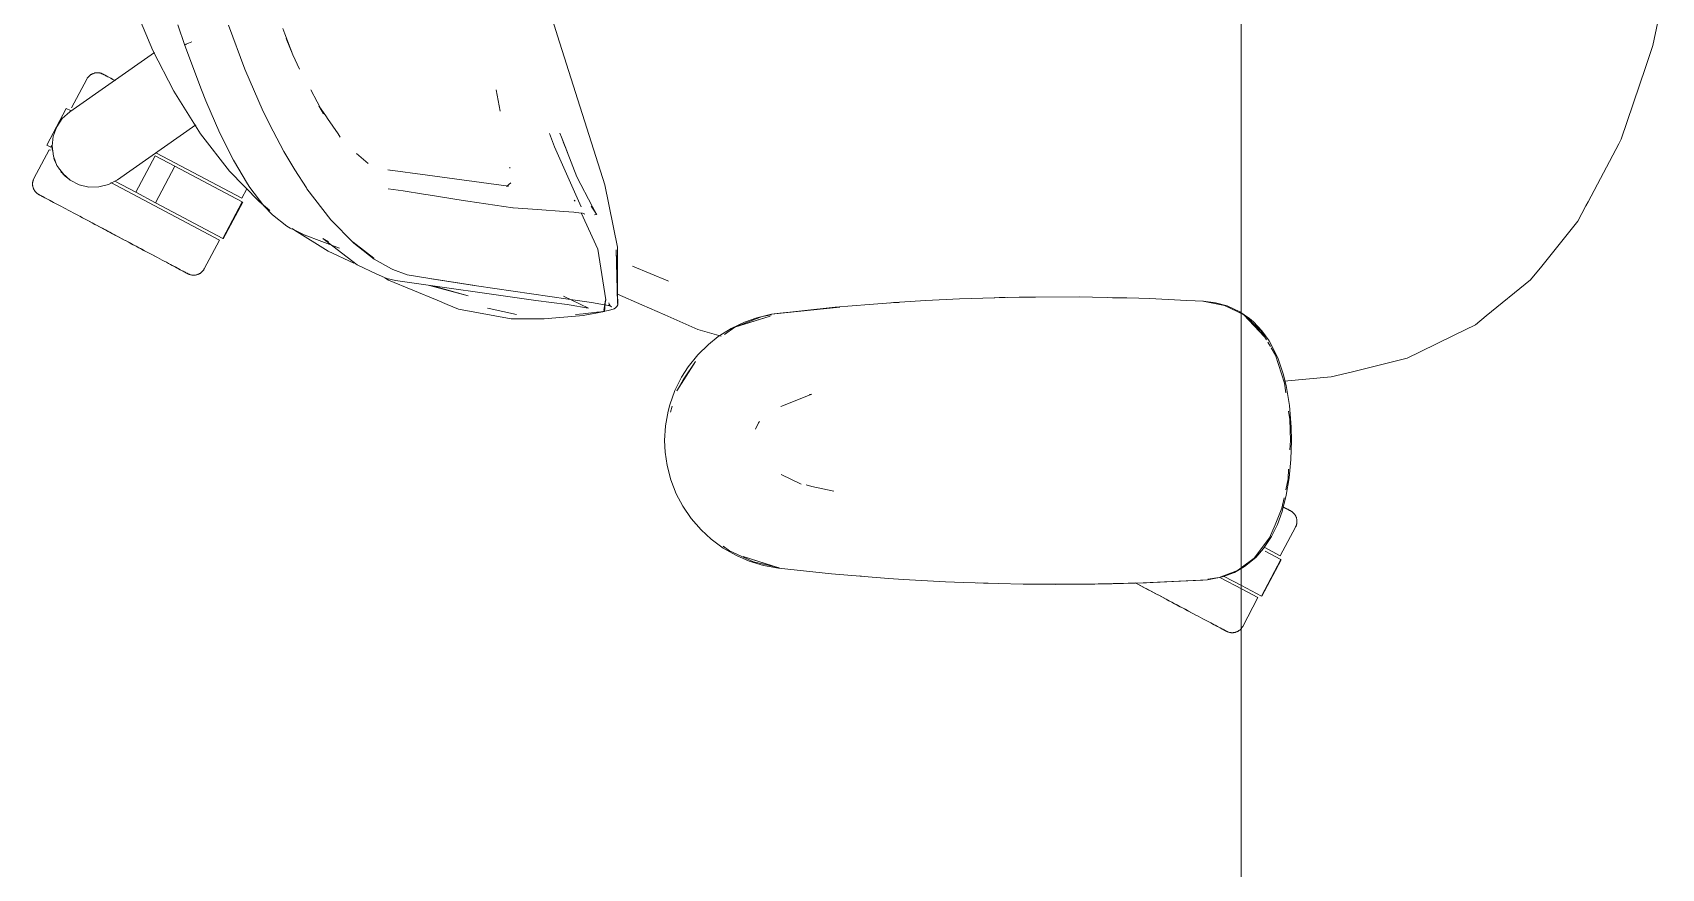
# Model space of a CAD drawing. Header units: millimetres. Extents: x 79795 to 317870, y -36033 to 97293.
# Drawn here: x 182245 to 182795, y 9674 to 9956 of the extents above; entities that cross this region are included whole.
import ezdxf

# ---------------------------------------------------------------- set-up
doc = ezdxf.new("R2010")
doc.units = ezdxf.units.MM
doc.header["$MEASUREMENT"] = 0
doc.layers.add('G-IMPT', color=8, linetype='CONTINUOUS', lineweight=9)
doc.layers.add('I-FURN', color=8, linetype='CONTINUOUS', lineweight=9)

msp = doc.modelspace()

# ---------------------------------------------------------------- linework, layer by layer
at = {"layer": 'G-IMPT'}
for p, q in [((182422.38, 9954.56), (182413.2, 9984.54)), ((182278.39, 9967.65), (182285.91, 9949.68)), ((182794.56, 9965.14), (182791.69, 9951.32)), ((182296.78, 9951.36), (182294.38, 9958.29)), ((182316.95, 9943.37), (182311.49, 9958.25)), ((182329.79, 9957.06), (182330.45, 9955.33)), ((182296.75, 9951.36), (182296.78, 9951.49)), ((182302.32, 9936.4), (182296.75, 9951.36)), ((182296.78, 9951.49), (182297.19, 9951.76)), ((182296.78, 9951.49), (182296.79, 9951.54)), ((182296.78, 9951.49), (182296.78, 9951.36)), ((182297.19, 9951.76), (182296.79, 9951.54)), ((182298.01, 9952.15), (182297.19, 9951.76)), ((182297.37, 9951.87), (182297.19, 9951.76)), ((182298.01, 9952.15), (182297.37, 9951.87)), ((182298.01, 9952.15), (182299.07, 9952.57)), ((182298.01, 9952.15), (182298.48, 9952.35)), ((182299.07, 9952.57), (182298.48, 9952.35)), ((182333.18, 9948.25), (182330.45, 9955.33)), ((182333.18, 9948.25), (182330.87, 9953.7)), ((182422.38, 9954.56), (182438.37, 9904.32)), ((182789.17, 9943.88), (182791.69, 9951.32)), ((182293, 9935.9), (182285.91, 9949.68)), ((182335.37, 9943.4), (182333.18, 9948.25)), ((182316.95, 9943.37), (182323.12, 9929.15)), ((182789.17, 9943.88), (182781.02, 9919.8)), ((182301.97, 9921.61), (182293, 9935.9)), ((182303.8, 9932.72), (182302.32, 9936.4)), ((182339.25, 9936.36), (182343.43, 9928.26)), ((182401.66, 9936.45), (182403.07, 9929.2)), ((182308.57, 9921.76), (182303.8, 9932.72)), ((182326.51, 9922.42), (182323.12, 9929.15)), ((182341.93, 9931.03), (182344.49, 9927.27)), ((182341.93, 9931.03), (182343.43, 9928.26)), ((182344.49, 9927.27), (182344.88, 9926.69)), ((182344.88, 9926.69), (182348.38, 9921.56)), ((182301.97, 9921.61), (182311.78, 9909)), ((182308.79, 9921.32), (182308.57, 9921.76)), ((182308.57, 9921.76), (182313.1, 9912.71)), ((182308.57, 9921.76), (182312.79, 9913.31)), ((182308.79, 9921.32), (182313.1, 9912.71)), ((182326.51, 9922.42), (182330.08, 9915.63)), ((182348.38, 9921.56), (182349.13, 9920.46)), ((182419.65, 9921.73), (182421.39, 9917.14)), ((182423.67, 9920.41), (182423.11, 9921.82)), ((182425.69, 9915.51), (182423.67, 9920.41)), ((182423.67, 9920.41), (182425.7, 9915.3)), ((182425.7, 9915.3), (182424.29, 9918.84)), ((182769.85, 9898.63), (182780.15, 9918.14)), ((182780.15, 9918.14), (182781.02, 9919.8)), ((182313.1, 9912.71), (182312.79, 9913.31)), ((182313.1, 9912.71), (182317.83, 9904.71)), ((182333.85, 9909.4), (182330.08, 9915.63)), ((182354.65, 9914.93), (182358.56, 9911.59)), ((182421.39, 9917.14), (182430.32, 9896.99)), ((182428.94, 9907.04), (182425.69, 9915.51)), ((182321.74, 9898.71), (182311.78, 9909)), ((182333.85, 9909.4), (182337.73, 9903.3)), ((182378.5, 9907.65), (182365.15, 9909.43)), ((182365.15, 9909.43), (182365.62, 9909.29)), ((182378.5, 9907.65), (182405.84, 9903.91)), ((182406.34, 9909.98), (182406.29, 9910.32)), ((182428.94, 9907.04), (182434.22, 9896.93)), ((182318.69, 9903.42), (182317.83, 9904.71)), ((182323.41, 9897.29), (182318.69, 9903.42)), ((182337.9, 9903.04), (182337.73, 9903.3)), ((182345.92, 9892.61), (182337.9, 9903.04)), ((182370.31, 9902.29), (182365.24, 9903.04)), ((182370.31, 9902.29), (182377.15, 9901.23)), ((182406.69, 9905.03), (182405.13, 9903.79)), ((182405.34, 9903.82), (182405.57, 9903.87)), ((182405.84, 9903.91), (182405.57, 9903.87)), ((182438.37, 9904.32), (182442.56, 9883.37)), ((182325.41, 9895.71), (182321.74, 9898.71)), ((182323.41, 9897.29), (182326.3, 9894.27)), ((182377.15, 9901.23), (182378.81, 9900.97)), ((182390.58, 9899.1), (182378.81, 9900.97)), ((182392.13, 9898.86), (182390.58, 9899.1)), ((182407.35, 9896.65), (182392.13, 9898.86)), ((182407.35, 9896.65), (182407.43, 9896.64)), ((182407.43, 9896.64), (182415.67, 9896.02)), ((182424.52, 9895.39), (182415.67, 9896.02)), ((182427.94, 9899.16), (182428.38, 9898.88)), ((182435.57, 9894.47), (182433.73, 9897.18)), ((182435.57, 9894.47), (182434.22, 9896.93)), ((182766.41, 9892.12), (182769.12, 9897.25)), ((182769.85, 9898.63), (182769.12, 9897.25)), ((182331.17, 9890.4), (182326.3, 9894.27)), ((182332.3, 9889.79), (182331.17, 9890.4)), ((182353.66, 9884.71), (182345.92, 9892.61)), ((182424.52, 9895.39), (182427.93, 9895.13)), ((182428.3, 9895.09), (182427.93, 9895.13)), ((182428.3, 9895.09), (182430.76, 9894.81)), ((182435.93, 9882.67), (182430.35, 9894.96)), ((182430.76, 9894.81), (182430.82, 9894.78)), ((182431.59, 9894.51), (182430.82, 9894.78)), ((182434.86, 9894.2), (182435.55, 9894.34)), ((182435.55, 9894.34), (182435.57, 9894.47)), ((182435.57, 9894.47), (182435.61, 9894.64)), ((182766.41, 9892.12), (182754.21, 9876.99)), ((182332.3, 9889.79), (182334.74, 9888.62)), ((182333.66, 9889.1), (182332.89, 9889.6)), ((182333.66, 9889.1), (182345.11, 9881.97)), ((182334.74, 9888.62), (182336.97, 9887.54)), ((182348.87, 9883.03), (182336.97, 9887.54)), ((182343.22, 9886.27), (182354.87, 9877.35)), ((182343.22, 9886.27), (182345.17, 9885.15)), ((182360.4, 9879.62), (182353.45, 9885.01)), ((182353.45, 9885.01), (182357.02, 9882.21)), ((182345.11, 9881.97), (182353.74, 9877.99)), ((182353.66, 9884.71), (182360.62, 9879.29)), ((182360.4, 9879.62), (182357.02, 9882.21)), ((182435.93, 9882.67), (182438.65, 9865.62)), ((182442.12, 9882.48), (182442.71, 9864.03)), ((182442.12, 9882.48), (182442.61, 9864.5)), ((182442.56, 9883.37), (182442.61, 9864.5)), ((182354.87, 9877.35), (182361.44, 9874.29)), ((182360.62, 9879.29), (182366.46, 9876)), ((182361.44, 9874.29), (182364.81, 9872.72)), ((182366.88, 9875.79), (182366.46, 9876)), ((182366.88, 9875.79), (182371.67, 9874.03)), ((182371.67, 9874.03), (182379.34, 9872.73)), ((182447.71, 9876.93), (182459.56, 9872.01)), ((182750.45, 9872.32), (182754.21, 9876.99)), ((182364.2, 9873), (182365.37, 9872.23)), ((182367.8, 9872.07), (182364.81, 9872.72)), ((182365.37, 9872.23), (182381.82, 9865.44)), ((182415.02, 9865.4), (182367.8, 9872.07)), ((182392.22, 9866.95), (182379.27, 9870.45)), ((182394.5, 9870.44), (182379.34, 9872.73)), ((182394.5, 9870.44), (182379.92, 9872.67)), ((182395.11, 9870.34), (182379.92, 9872.67)), ((182392.22, 9866.95), (182380.73, 9870.19)), ((182395.11, 9870.34), (182425.98, 9865.79)), ((182459.83, 9871.91), (182459.56, 9872.01)), ((182735.5, 9860.15), (182750.45, 9872.32)), ((182381.82, 9865.44), (182385.18, 9864.05)), ((182389.04, 9862.45), (182385.18, 9864.05)), ((182415.02, 9865.4), (182425.68, 9863.96)), ((182424.43, 9866.77), (182432.86, 9862.77)), ((182426.98, 9863.74), (182425.68, 9863.96)), ((182425.98, 9865.79), (182433.83, 9864.67)), ((182432, 9862.91), (182426.98, 9863.74)), ((182432.86, 9862.77), (182432, 9862.91)), ((182440.1, 9863.57), (182433.83, 9864.67)), ((182437.96, 9862.04), (182438.65, 9865.62)), ((182437.96, 9862.04), (182438.59, 9865.58)), ((182438.59, 9865.58), (182438.2, 9861.63)), ((182439.48, 9863.74), (182440.58, 9863.18)), ((182439.48, 9863.74), (182440.1, 9863.57)), ((182439.76, 9864.11), (182439.68, 9864.61)), ((182439.76, 9864.11), (182440.08, 9863.57)), ((182440.08, 9863.57), (182440.58, 9863.18)), ((182441.97, 9862.85), (182442.34, 9863.34)), ((182442.74, 9863.92), (182442.34, 9863.34)), ((182442.74, 9863.92), (182442.55, 9864.78)), ((182442.55, 9864.78), (182442.57, 9864.67)), ((182442.61, 9864.5), (182442.57, 9864.67)), ((182450.77, 9863.9), (182442.6, 9867.47)), ((182442.71, 9864.03), (182442.61, 9864.5)), ((182458.6, 9860.48), (182450.77, 9863.9)), ((182494.56, 9860.71), (182517.52, 9863.16)), ((182494.56, 9860.71), (182516, 9863.06)), ((182517.52, 9863.16), (182497.38, 9861.04)), ((182516, 9863.06), (182527.4, 9864.04)), ((182537.68, 9864.77), (182527.4, 9864.04)), ((182535.64, 9864.64), (182534.22, 9864.5)), ((182535.64, 9864.64), (182537.54, 9864.73)), ((182537.68, 9864.77), (182546.55, 9865.33)), ((182557.86, 9865.87), (182546.55, 9865.33)), ((182557.86, 9865.87), (182565.74, 9866.17)), ((182578.05, 9866.46), (182565.74, 9866.17)), ((182569.61, 9866.25), (182571.27, 9866.33)), ((182571.27, 9866.33), (182573.35, 9866.32)), ((182578.05, 9866.46), (182583.52, 9866.53)), ((182598.23, 9866.54), (182583.52, 9866.53)), ((182602.74, 9866.49), (182598.23, 9866.54)), ((182602.74, 9866.49), (182618.41, 9866.11)), ((182609.47, 9866.31), (182611.69, 9866.31)), ((182614.37, 9866.2), (182611.69, 9866.31)), ((182618.41, 9866.11), (182621.96, 9865.99)), ((182634.52, 9865.37), (182621.96, 9865.99)), ((182634.52, 9865.37), (182640.18, 9865.09)), ((182647.3, 9863.72), (182639.96, 9865.09)), ((182640.18, 9865.09), (182644.19, 9864.59)), ((182644.19, 9864.59), (182648.14, 9863.52)), ((182651.56, 9861.62), (182647.3, 9863.72)), ((182652.47, 9861.54), (182648.14, 9863.52)), ((182406.74, 9859.21), (182389.04, 9862.45)), ((182399.3, 9862.67), (182398.72, 9862.82)), ((182408.6, 9860.62), (182399.3, 9862.67)), ((182406.74, 9859.21), (182413.71, 9859.19)), ((182417.88, 9859.19), (182413.71, 9859.19)), ((182421.83, 9859.53), (182417.88, 9859.19)), ((182421.83, 9859.53), (182431.16, 9860.33)), ((182430.99, 9860.85), (182428.4, 9860.64)), ((182430.99, 9860.85), (182435.67, 9861.37)), ((182431.16, 9860.33), (182431.63, 9860.37)), ((182435.88, 9861.18), (182431.63, 9860.37)), ((182436.29, 9861.44), (182435.67, 9861.37)), ((182435.88, 9861.18), (182438.2, 9861.63)), ((182436.29, 9861.44), (182439.57, 9861.98)), ((182439.57, 9861.98), (182441.43, 9862.53)), ((182441.97, 9862.85), (182441.43, 9862.53)), ((182469.73, 9855.62), (182458.6, 9860.48)), ((182480.89, 9855.91), (182485.47, 9858.1)), ((182482.21, 9856.31), (182494.06, 9860.12)), ((182491.43, 9859.91), (182482.21, 9856.31)), ((182484.92, 9857.21), (182494.06, 9860.12)), ((182485.47, 9858.1), (182489.6, 9859.55)), ((182494.56, 9860.71), (182489.6, 9859.55)), ((182494.49, 9860.49), (182491.43, 9859.91)), ((182494.56, 9860.71), (182497.38, 9861.04)), ((182651.56, 9861.62), (182652.83, 9860.99)), ((182652.47, 9861.54), (182655.69, 9859.33)), ((182653.26, 9860.77), (182653.8, 9860.51)), ((182659.51, 9855.21), (182653.8, 9860.51)), ((182660.7, 9853.12), (182653.8, 9860.51)), ((182653.8, 9860.51), (182656.21, 9858.28)), ((182657.01, 9858.2), (182655.69, 9859.33)), ((182659.29, 9854.74), (182656.21, 9858.28)), ((182657.01, 9858.2), (182659.88, 9855.15)), ((182735.5, 9860.15), (182731.85, 9857.18)), ((182469.73, 9855.62), (182477.55, 9853.37)), ((182473.26, 9850.56), (182476.56, 9853.18)), ((182480.89, 9855.91), (182476.56, 9853.18)), ((182482.21, 9856.31), (182478.63, 9853.88)), ((182482.21, 9856.31), (182484.92, 9857.21)), ((182660.7, 9853.12), (182659.42, 9854.59)), ((182661.39, 9852.05), (182659.51, 9855.21)), ((182659.88, 9855.15), (182662.32, 9851.7)), ((182713.21, 9848.01), (182724.68, 9853.65)), ((182731.85, 9857.18), (182724.68, 9853.65)), ((182469.65, 9847.01), (182466.46, 9843.04)), ((182469.65, 9847.01), (182473.26, 9850.56)), ((182662.72, 9849.83), (182661.86, 9851.27)), ((182663.13, 9850.32), (182662.32, 9851.7)), ((182664.47, 9846.91), (182663, 9849.36)), ((182665.33, 9845.69), (182663.13, 9850.32)), ((182667.5, 9837.51), (182664.47, 9846.91)), ((182713.21, 9848.01), (182708.85, 9845.86)), ((182462.6, 9834.88), (182468.92, 9844.83)), ((182464.19, 9839.49), (182466.46, 9843.04)), ((182464.76, 9838.56), (182468.92, 9844.83)), ((182667.07, 9840.6), (182665.33, 9845.69)), ((182690.91, 9841.46), (182688.54, 9840.87)), ((182708.85, 9845.86), (182690.91, 9841.46)), ((182461.95, 9834.98), (182464.19, 9839.49)), ((182462.6, 9834.88), (182464.76, 9838.56)), ((182667.07, 9840.6), (182668.05, 9836.67)), ((182667.37, 9838.13), (182683.25, 9839.58)), ((182667.96, 9834.22), (182667.5, 9837.51)), ((182668.05, 9836.67), (182669.17, 9829.91)), ((182683.25, 9839.58), (182688.54, 9840.87)), ((182459.68, 9828.08), (182460.24, 9830.21)), ((182461.95, 9834.98), (182460.24, 9830.21)), ((182508.08, 9833.81), (182497.66, 9829.66)), ((182508.08, 9833.81), (182507.3, 9833.65)), ((182458.8, 9823.13), (182459.68, 9828.08)), ((182461.04, 9829.77), (182460.42, 9827.74)), ((182490.13, 9824.14), (182490.43, 9824.59)), ((182669.23, 9825.25), (182668.83, 9828.04)), ((182669.74, 9822.6), (182669.17, 9829.91)), ((182669.23, 9825.25), (182669.46, 9818.09)), ((182458.5, 9818.09), (182458.8, 9823.13)), ((182489.12, 9821.91), (182490.13, 9824.14)), ((182669.74, 9822.6), (182669.83, 9818.09)), ((182458.5, 9818.09), (182458.67, 9814.24)), ((182459.32, 9809.73), (182458.67, 9814.24)), ((182669.27, 9814.98), (182669.46, 9818.09)), ((182669.83, 9818.09), (182669.65, 9811.75)), ((182459.32, 9809.73), (182460.58, 9804.86)), ((182668.67, 9805.26), (182668.87, 9808.47)), ((182669.09, 9805.6), (182669.65, 9811.75)), ((182462.42, 9800.15), (182460.58, 9804.86)), ((182497.75, 9806.71), (182504.53, 9803.44)), ((182506.22, 9803.2), (182508.15, 9802.68)), ((182515.58, 9801.11), (182508.15, 9802.68)), ((182667.9, 9801.51), (182668.67, 9805.26)), ((182669.09, 9805.6), (182668.09, 9799.67)), ((182464.61, 9795.99), (182462.42, 9800.15)), ((182666.63, 9795.3), (182667.34, 9798.77)), ((182666.66, 9794.19), (182668.09, 9799.67)), ((182464.61, 9795.99), (182467.44, 9791.82)), ((182467.44, 9791.82), (182470.76, 9787.98)), ((182666.63, 9795.3), (182664.3, 9789.68)), ((182666.66, 9794.19), (182665.07, 9789.85)), ((182474.2, 9784.82), (182470.76, 9787.98)), ((182662.46, 9785.28), (182664.3, 9789.68)), ((182663.09, 9785.78), (182665.07, 9789.85)), ((182474.2, 9784.82), (182478.28, 9781.82)), ((182478.24, 9782.51), (182480.35, 9780.92)), ((182482.72, 9779.31), (182478.28, 9781.82)), ((182488.41, 9777.18), (182480.35, 9780.92)), ((182657.25, 9778.5), (182662.46, 9785.28)), ((182660.43, 9781.73), (182657.77, 9778.69)), ((182663.09, 9785.78), (182660.43, 9781.73)), ((182482.72, 9779.31), (182486.96, 9777.5)), ((182497.38, 9775.14), (182484.92, 9778.97)), ((182484.92, 9778.97), (182494.06, 9776.05)), ((182486.96, 9777.5), (182491.82, 9776.03)), ((182488.41, 9777.18), (182496.81, 9775.27)), ((182496.87, 9775.14), (182491.82, 9776.03)), ((182497.38, 9775.14), (182494.06, 9776.05)), ((182514.79, 9773.23), (182496.87, 9775.14)), ((182651.62, 9774.33), (182652.83, 9775.22)), ((182652.83, 9775.22), (182657.25, 9778.5)), ((182652.83, 9774.94), (182654.03, 9775.62)), ((182654.03, 9775.62), (182657.77, 9778.69)), ((182518.92, 9772.89), (182514.79, 9773.23)), ((182533.98, 9771.64), (182518.92, 9772.89)), ((182525.8, 9772.29), (182524.12, 9772.46)), ((182533.98, 9771.64), (182539.07, 9771.31)), ((182539.07, 9771.31), (182553.21, 9770.5)), ((182559.23, 9770.25), (182553.21, 9770.5)), ((182559.23, 9770.25), (182570.99, 9769.86)), ((182564.12, 9770.11), (182566.05, 9770)), ((182566.05, 9770), (182567.55, 9769.98)), ((182579.41, 9769.69), (182570.99, 9769.86)), ((182579.41, 9769.69), (182609.43, 9769.81)), ((182579.41, 9769.69), (182599.59, 9769.65)), ((182579.41, 9769.69), (182590.2, 9769.61)), ((182609.43, 9769.81), (182590.2, 9769.61)), ((182599.59, 9769.65), (182620.99, 9770.15)), ((182599.59, 9769.65), (182619.78, 9770.11)), ((182599.59, 9769.65), (182609.43, 9769.81)), ((182599.59, 9769.69), (182601.63, 9769.67)), ((182601.63, 9769.67), (182603.54, 9769.74)), ((182609.43, 9769.81), (182620.99, 9770.15)), ((182619.78, 9770.11), (182641.56, 9771.2)), ((182619.78, 9770.11), (182639.96, 9771.09)), ((182620.99, 9770.15), (182619.78, 9770.11)), ((182620.99, 9770.15), (182641.56, 9771.2)), ((182641.56, 9771.2), (182639.96, 9771.09)), ((182641.56, 9771.2), (182643.21, 9771.45)), ((182645.43, 9771.92), (182641.58, 9771.33)), ((182645.61, 9771.9), (182643.21, 9771.45)), ((182645.43, 9771.92), (182651.62, 9774.33)), ((182645.61, 9771.9), (182646.95, 9772.26)), ((182650.59, 9773.66), (182646.95, 9772.26)), ((182650.59, 9773.66), (182652.83, 9774.94))]:
    msp.add_line(p, q, dxfattribs=at)
at = {"layer": 'I-FURN'}
for p, q in [((182652.83, 10798.09), (182652.83, 9398.09)), ((182652.83, 9398.09), (182652.83, 10798.09)), ((182257.94, 9928.98), (182286.53, 9949)), ((182263.68, 9940.03), (182258.53, 9930.34)), ((182263.68, 9940.03), (182263.76, 9940.17)), ((182263.76, 9940.17), (182263.85, 9940.31)), ((182263.85, 9940.31), (182263.94, 9940.44)), ((182263.94, 9940.44), (182264.03, 9940.57)), ((182264.03, 9940.57), (182264.13, 9940.7)), ((182264.13, 9940.7), (182264.24, 9940.82)), ((182264.24, 9940.82), (182264.34, 9940.94)), ((182264.34, 9940.94), (182264.46, 9941.05)), ((182264.46, 9941.05), (182264.58, 9941.16)), ((182264.58, 9941.16), (182264.7, 9941.27)), ((182264.7, 9941.27), (182264.83, 9941.37)), ((182264.83, 9941.37), (182264.96, 9941.46)), ((182264.96, 9941.46), (182265.09, 9941.55)), ((182265.09, 9941.55), (182265.23, 9941.63)), ((182265.23, 9941.63), (182265.37, 9941.71)), ((182265.37, 9941.71), (182265.52, 9941.78)), ((182265.52, 9941.78), (182265.66, 9941.85)), ((182265.66, 9941.85), (182265.81, 9941.91)), ((182265.81, 9941.91), (182265.97, 9941.96)), ((182265.97, 9941.96), (182266.12, 9942.01)), ((182266.12, 9942.01), (182266.28, 9942.05)), ((182266.28, 9942.05), (182266.43, 9942.09)), ((182266.43, 9942.09), (182266.59, 9942.12)), ((182266.59, 9942.12), (182266.75, 9942.14)), ((182266.75, 9942.14), (182266.91, 9942.16)), ((182266.91, 9942.16), (182267.07, 9942.17)), ((182267.07, 9942.17), (182267.23, 9942.17)), ((182267.23, 9942.17), (182267.39, 9942.17)), ((182267.39, 9942.17), (182267.56, 9942.16)), ((182267.56, 9942.16), (182267.72, 9942.14)), ((182267.72, 9942.14), (182267.88, 9942.12)), ((182267.88, 9942.12), (182268.03, 9942.09)), ((182268.03, 9942.09), (182268.19, 9942.06)), ((182268.19, 9942.06), (182268.35, 9942.01)), ((182268.35, 9942.01), (182268.5, 9941.97)), ((182268.5, 9941.97), (182268.65, 9941.91)), ((182268.65, 9941.91), (182268.8, 9941.85)), ((182268.8, 9941.85), (182268.95, 9941.79)), ((182268.95, 9941.79), (182269.1, 9941.72)), ((182269.1, 9941.72), (182269.13, 9941.7)), ((182269.13, 9941.7), (182269.15, 9941.69)), ((182269.14, 9941.69), (182269.13, 9941.7)), ((182269.18, 9941.67), (182269.14, 9941.69)), ((182269.15, 9941.69), (182269.21, 9941.65)), ((182269.26, 9941.63), (182269.18, 9941.67)), ((182269.21, 9941.65), (182269.31, 9941.6)), ((182269.39, 9941.56), (182269.26, 9941.63)), ((182269.31, 9941.6), (182269.46, 9941.53)), ((182269.55, 9941.48), (182269.39, 9941.56)), ((182269.46, 9941.53), (182269.64, 9941.43)), ((182269.75, 9941.37), (182269.55, 9941.48)), ((182269.64, 9941.43), (182269.85, 9941.31)), ((182269.99, 9941.24), (182269.75, 9941.37)), ((182269.85, 9941.31), (182270.11, 9941.18)), ((182270.27, 9941.09), (182269.99, 9941.24)), ((182270.11, 9941.18), (182270.41, 9941.02)), ((182270.59, 9940.92), (182270.27, 9941.09)), ((182270.41, 9941.02), (182270.75, 9940.84)), ((182270.94, 9940.74), (182270.59, 9940.92)), ((182270.75, 9940.84), (182271.12, 9940.64)), ((182271.34, 9940.53), (182270.94, 9940.74)), ((182271.12, 9940.64), (182271.53, 9940.42)), ((182271.76, 9940.3), (182271.34, 9940.53)), ((182271.53, 9940.42), (182271.97, 9940.19)), ((182272.23, 9940.05), (182271.76, 9940.3)), ((182271.97, 9940.19), (182272.46, 9939.93)), ((182272.73, 9939.78), (182272.23, 9940.05)), ((182272.46, 9939.93), (182272.97, 9939.66)), ((182273.27, 9939.5), (182272.73, 9939.78)), ((182256.78, 9930.14), (182250.21, 9917.78)), ((182255.43, 9926.73), (182257.94, 9928.98)), ((182256.78, 9930.14), (182258.18, 9929.4)), ((182258.18, 9929.4), (182258.09, 9929.45)), ((182252.36, 9920.78), (182253.53, 9923.94)), ((182253.53, 9923.94), (182255.43, 9926.73)), ((182300.42, 9924.56), (182273.99, 9906.06)), ((182251.61, 9917.04), (182252.01, 9917.79)), ((182251.98, 9917.43), (182252.36, 9920.78)), ((182251.02, 9916.22), (182245.87, 9906.53)), ((182251.61, 9917.04), (182250.21, 9917.78)), ((182251.02, 9916.22), (182251.4, 9916.02)), ((182251.52, 9917.09), (182251.61, 9917.04)), ((182252.4, 9914.08), (182251.98, 9917.43)), ((182253.62, 9910.93), (182252.4, 9914.08)), ((182286.76, 9914.2), (182280.19, 9901.84)), ((182286.76, 9914.2), (182293.4, 9910.67)), ((182287.23, 9915.09), (182315.93, 9899.83)), ((182255.56, 9908.17), (182253.62, 9910.93)), ((182254.1, 9910.09), (182256.39, 9907.31)), ((182258.1, 9905.95), (182255.56, 9908.17)), ((182256.39, 9907.31), (182257.81, 9906.15)), ((182293.4, 9910.67), (182286.83, 9898.31)), ((182293.4, 9910.67), (182316.11, 9898.6)), ((182245.4, 9904.79), (182245.41, 9904.95)), ((182245.4, 9904.63), (182245.4, 9904.79)), ((182245.4, 9904.47), (182245.4, 9904.63)), ((182245.41, 9904.31), (182245.4, 9904.47)), ((182245.41, 9904.95), (182245.43, 9905.11)), ((182245.43, 9904.15), (182245.41, 9904.31)), ((182245.43, 9905.11), (182245.45, 9905.27)), ((182245.45, 9903.99), (182245.43, 9904.15)), ((182245.45, 9905.27), (182245.48, 9905.43)), ((182245.48, 9903.83), (182245.45, 9903.99)), ((182245.48, 9905.43), (182245.51, 9905.59)), ((182245.52, 9903.67), (182245.48, 9903.83)), ((182245.51, 9905.59), (182245.55, 9905.75)), ((182245.56, 9903.52), (182245.52, 9903.67)), ((182245.55, 9905.75), (182245.6, 9905.9)), ((182245.61, 9903.36), (182245.56, 9903.52)), ((182245.6, 9905.9), (182245.66, 9906.05)), ((182245.66, 9903.21), (182245.61, 9903.36)), ((182245.66, 9906.05), (182245.72, 9906.2)), ((182245.72, 9903.06), (182245.66, 9903.21)), ((182245.72, 9906.2), (182245.78, 9906.35)), ((182245.79, 9902.92), (182245.72, 9903.06)), ((182245.78, 9906.35), (182245.85, 9906.49)), ((182245.86, 9902.77), (182245.79, 9902.92)), ((182245.85, 9906.49), (182245.87, 9906.53)), ((182245.94, 9902.63), (182245.86, 9902.77)), ((182246.02, 9902.49), (182245.94, 9902.63)), ((182246.11, 9902.36), (182246.02, 9902.49)), ((182246.2, 9902.23), (182246.11, 9902.36)), ((182246.3, 9902.1), (182246.2, 9902.23)), ((182246.41, 9901.98), (182246.3, 9902.1)), ((182246.52, 9901.86), (182246.41, 9901.98)), ((182246.63, 9901.74), (182246.52, 9901.86)), ((182246.75, 9901.63), (182246.63, 9901.74)), ((182246.87, 9901.53), (182246.75, 9901.63)), ((182247, 9901.43), (182246.87, 9901.53)), ((182247.13, 9901.33), (182247, 9901.43)), ((182247.26, 9901.24), (182247.13, 9901.33)), ((182261.09, 9904.4), (182258.1, 9905.95)), ((182264.37, 9903.62), (182261.09, 9904.4)), ((182267.75, 9903.64), (182264.37, 9903.62)), ((182271.02, 9904.47), (182267.75, 9903.64)), ((182273.99, 9906.06), (182271.02, 9904.47)), ((182271.81, 9905.17), (182308.41, 9885.7)), ((182280.19, 9901.84), (182273.13, 9905.6)), ((182286.83, 9898.31), (182280.19, 9901.84)), ((182315.93, 9899.83), (182317.6, 9902.98)), ((182247.4, 9901.16), (182247.26, 9901.24)), ((182247.54, 9901.08), (182247.4, 9901.16)), ((182247.59, 9901.06), (182247.54, 9901.08)), ((182247.54, 9901.08), (182247.54, 9901.08)), ((182247.54, 9901.08), (182247.56, 9901.07)), ((182247.56, 9901.07), (182247.62, 9901.04)), ((182247.67, 9901.01), (182247.59, 9901.06)), ((182247.62, 9901.04), (182247.72, 9900.99)), ((182247.79, 9900.95), (182247.67, 9901.01)), ((182247.72, 9900.99), (182247.86, 9900.91)), ((182247.95, 9900.86), (182247.79, 9900.95)), ((182247.86, 9900.91), (182248.04, 9900.81)), ((182248.15, 9900.75), (182247.95, 9900.86)), ((182248.04, 9900.81), (182248.26, 9900.7)), ((182248.39, 9900.63), (182248.15, 9900.75)), ((182248.26, 9900.7), (182248.52, 9900.56)), ((182248.67, 9900.48), (182248.39, 9900.63)), ((182248.52, 9900.56), (182248.81, 9900.4)), ((182248.99, 9900.31), (182248.67, 9900.48)), ((182248.81, 9900.4), (182249.15, 9900.22)), ((182249.35, 9900.12), (182248.99, 9900.31)), ((182249.15, 9900.22), (182249.52, 9900.03)), ((182249.74, 9899.91), (182249.35, 9900.12)), ((182249.52, 9900.03), (182249.93, 9899.81)), ((182250.17, 9899.68), (182249.74, 9899.91)), ((182249.93, 9899.81), (182250.38, 9899.57)), ((182250.63, 9899.44), (182250.17, 9899.68)), ((182250.38, 9899.57), (182250.86, 9899.31)), ((182251.14, 9899.17), (182250.63, 9899.44)), ((182250.86, 9899.31), (182251.38, 9899.04)), ((182251.67, 9898.88), (182251.14, 9899.17)), ((182251.38, 9899.04), (182251.93, 9898.75)), ((182252.24, 9898.58), (182251.67, 9898.88)), ((182251.93, 9898.75), (182252.51, 9898.44)), ((182252.51, 9898.44), (182253.13, 9898.11)), ((182253.13, 9898.11), (182253.78, 9897.76)), ((182253.78, 9897.76), (182254.46, 9897.4)), ((182254.46, 9897.4), (182255.16, 9897.03)), ((182255.16, 9897.03), (182255.9, 9896.64)), ((182255.9, 9896.64), (182256.66, 9896.23)), ((182256.66, 9896.23), (182257.45, 9895.81)), ((182309.54, 9886.24), (182286.83, 9898.31)), ((182316.11, 9898.6), (182309.54, 9886.24)), ((182309.71, 9886.15), (182316.28, 9898.51)), ((182257.45, 9895.81), (182258.26, 9895.38)), ((182258.26, 9895.38), (182259.09, 9894.94)), ((182259.09, 9894.94), (182259.95, 9894.48)), ((182259.95, 9894.48), (182260.83, 9894.02)), ((182260.83, 9894.02), (182261.72, 9893.54)), ((182262.21, 9893.28), (182261.31, 9893.76)), ((182261.72, 9893.54), (182262.64, 9893.05)), ((182263.14, 9892.79), (182262.21, 9893.28)), ((182262.64, 9893.05), (182263.57, 9892.56)), ((182264.07, 9892.29), (182263.14, 9892.79)), ((182263.57, 9892.56), (182264.51, 9892.06)), ((182265.03, 9891.78), (182264.07, 9892.29)), ((182264.51, 9892.06), (182265.47, 9891.55)), ((182265.99, 9891.27), (182265.03, 9891.78)), ((182265.47, 9891.55), (182266.44, 9891.03)), ((182266.96, 9890.75), (182265.99, 9891.27)), ((182266.44, 9891.03), (182267.42, 9890.51)), ((182267.95, 9890.23), (182266.96, 9890.75)), ((182267.42, 9890.51), (182268.4, 9889.99)), ((182268.94, 9889.7), (182267.95, 9890.23)), ((182268.4, 9889.99), (182269.4, 9889.46)), ((182269.94, 9889.17), (182268.94, 9889.7)), ((182269.4, 9889.46), (182270.4, 9888.93)), ((182270.94, 9888.64), (182269.94, 9889.17)), ((182270.4, 9888.93), (182271.4, 9888.39)), ((182271.94, 9888.11), (182270.94, 9888.64)), ((182271.4, 9888.39), (182272.4, 9887.86)), ((182272.95, 9887.57), (182271.94, 9888.11)), ((182272.4, 9887.86), (182273.41, 9887.33)), ((182273.95, 9887.04), (182272.95, 9887.57)), ((182273.41, 9887.33), (182274.41, 9886.79)), ((182274.95, 9886.5), (182273.95, 9887.04)), ((182274.41, 9886.79), (182275.42, 9886.26)), ((182275.95, 9885.97), (182274.95, 9886.5)), ((182275.42, 9886.26), (182276.41, 9885.73)), ((182276.95, 9885.44), (182275.95, 9885.97)), ((182276.41, 9885.73), (182277.4, 9885.2)), ((182277.94, 9884.92), (182276.95, 9885.44)), ((182277.4, 9885.2), (182278.39, 9884.68)), ((182278.91, 9884.4), (182277.94, 9884.92)), ((182303.26, 9876.02), (182308.41, 9885.7)), ((182278.39, 9884.68), (182279.36, 9884.16)), ((182279.88, 9883.88), (182278.91, 9884.4)), ((182279.36, 9884.16), (182280.32, 9883.65)), ((182280.84, 9883.37), (182279.88, 9883.88)), ((182280.32, 9883.65), (182281.28, 9883.14)), ((182281.78, 9882.87), (182280.84, 9883.37)), ((182281.28, 9883.14), (182282.21, 9882.64)), ((182282.71, 9882.38), (182281.78, 9882.87)), ((182282.21, 9882.64), (182283.14, 9882.15)), ((182283.63, 9881.89), (182282.71, 9882.38)), ((182283.14, 9882.15), (182284.04, 9881.67)), ((182284.52, 9881.42), (182283.63, 9881.89)), ((182284.04, 9881.67), (182284.93, 9881.2)), ((182285.4, 9880.95), (182284.52, 9881.42)), ((182284.93, 9881.2), (182285.8, 9880.74)), ((182286.26, 9880.49), (182285.4, 9880.95)), ((182285.8, 9880.74), (182286.64, 9880.29)), ((182287.09, 9880.05), (182286.26, 9880.49)), ((182286.64, 9880.29), (182287.47, 9879.85)), ((182287.47, 9879.85), (182288.27, 9879.42)), ((182288.27, 9879.42), (182289.05, 9879.01)), ((182289.05, 9879.01), (182289.8, 9878.61)), ((182289.8, 9878.61), (182290.52, 9878.23)), ((182290.52, 9878.23), (182291.21, 9877.86)), ((182291.21, 9877.86), (182291.88, 9877.51)), ((182291.88, 9877.51), (182292.51, 9877.17)), ((182292.51, 9877.17), (182293.11, 9876.85)), ((182293.42, 9876.68), (182292.84, 9877)), ((182293.11, 9876.85), (182293.68, 9876.55)), ((182293.97, 9876.39), (182293.42, 9876.68)), ((182293.68, 9876.55), (182294.22, 9876.26)), ((182294.49, 9876.12), (182293.97, 9876.39)), ((182294.22, 9876.26), (182294.72, 9876)), ((182294.97, 9875.86), (182294.49, 9876.12)), ((182294.72, 9876), (182295.18, 9875.75)), ((182295.42, 9875.62), (182294.97, 9875.86)), ((182295.18, 9875.75), (182295.61, 9875.52)), ((182295.83, 9875.41), (182295.42, 9875.62)), ((182295.61, 9875.52), (182296, 9875.31)), ((182296.2, 9875.21), (182295.83, 9875.41)), ((182296, 9875.31), (182296.36, 9875.12)), ((182296.54, 9875.03), (182296.2, 9875.21)), ((182296.36, 9875.12), (182296.68, 9874.95)), ((182296.83, 9874.87), (182296.54, 9875.03)), ((182296.68, 9874.95), (182296.96, 9874.8)), ((182297.09, 9874.73), (182296.83, 9874.87)), ((182296.96, 9874.8), (182297.2, 9874.68)), ((182297.31, 9874.62), (182297.09, 9874.73)), ((182297.2, 9874.68), (182297.4, 9874.57)), ((182297.49, 9874.52), (182297.31, 9874.62)), ((182297.4, 9874.57), (182297.56, 9874.48)), ((182297.63, 9874.45), (182297.49, 9874.52)), ((182297.56, 9874.48), (182297.68, 9874.42)), ((182297.73, 9874.39), (182297.63, 9874.45)), ((182297.68, 9874.42), (182297.77, 9874.38)), ((182297.79, 9874.36), (182297.73, 9874.39)), ((182297.77, 9874.38), (182297.81, 9874.35)), ((182297.81, 9874.35), (182297.79, 9874.36)), ((182297.85, 9874.33), (182297.81, 9874.35)), ((182297.81, 9874.35), (182297.81, 9874.35)), ((182298, 9874.26), (182297.85, 9874.33)), ((182298.14, 9874.19), (182298, 9874.26)), ((182298.29, 9874.13), (182298.14, 9874.19)), ((182298.45, 9874.08), (182298.29, 9874.13)), ((182298.6, 9874.03), (182298.45, 9874.08)), ((182298.76, 9873.99), (182298.6, 9874.03)), ((182298.91, 9873.96), (182298.76, 9873.99)), ((182299.07, 9873.93), (182298.91, 9873.96)), ((182299.23, 9873.91), (182299.07, 9873.93)), ((182299.39, 9873.89), (182299.23, 9873.91)), ((182299.55, 9873.88), (182299.39, 9873.89)), ((182299.71, 9873.88), (182299.55, 9873.88)), ((182299.87, 9873.88), (182299.71, 9873.88)), ((182300.04, 9873.89), (182299.87, 9873.88)), ((182300.2, 9873.91), (182300.04, 9873.89)), ((182300.36, 9873.93), (182300.2, 9873.91)), ((182300.51, 9873.96), (182300.36, 9873.93)), ((182300.67, 9874), (182300.51, 9873.96)), ((182300.83, 9874.04), (182300.67, 9874)), ((182300.98, 9874.09), (182300.83, 9874.04)), ((182301.13, 9874.14), (182300.98, 9874.09)), ((182301.28, 9874.2), (182301.13, 9874.14)), ((182301.43, 9874.27), (182301.28, 9874.2)), ((182301.57, 9874.34), (182301.43, 9874.27)), ((182301.71, 9874.42), (182301.57, 9874.34)), ((182301.85, 9874.5), (182301.71, 9874.42)), ((182301.99, 9874.59), (182301.85, 9874.5)), ((182302.12, 9874.68), (182301.99, 9874.59)), ((182302.25, 9874.78), (182302.12, 9874.68)), ((182302.37, 9874.88), (182302.25, 9874.78)), ((182302.49, 9874.99), (182302.37, 9874.88)), ((182302.6, 9875.11), (182302.49, 9874.99)), ((182302.71, 9875.22), (182302.6, 9875.11)), ((182302.82, 9875.35), (182302.71, 9875.22)), ((182302.92, 9875.47), (182302.82, 9875.35)), ((182303.01, 9875.6), (182302.92, 9875.47)), ((182303.1, 9875.74), (182303.01, 9875.6)), ((182303.19, 9875.88), (182303.1, 9875.74)), ((182303.26, 9876.02), (182303.19, 9875.88)), ((182666.91, 9795.8), (182667.34, 9795.58)), ((182667.55, 9795.46), (182667.14, 9795.68)), ((182667.34, 9795.58), (182667.73, 9795.37)), ((182667.93, 9795.26), (182667.55, 9795.46)), ((182667.73, 9795.37), (182668.09, 9795.18)), ((182668.26, 9795.08), (182667.93, 9795.26)), ((182668.09, 9795.18), (182668.4, 9795.01)), ((182668.56, 9794.93), (182668.26, 9795.08)), ((182668.4, 9795.01), (182668.68, 9794.86)), ((182668.82, 9794.79), (182668.56, 9794.93)), ((182668.68, 9794.86), (182668.92, 9794.73)), ((182669.04, 9794.67), (182668.82, 9794.79)), ((182668.92, 9794.73), (182669.13, 9794.63)), ((182669.22, 9794.58), (182669.04, 9794.67)), ((182669.13, 9794.63), (182669.29, 9794.54)), ((182669.36, 9794.5), (182669.22, 9794.58)), ((182669.29, 9794.54), (182669.41, 9794.48)), ((182669.46, 9794.45), (182669.36, 9794.5)), ((182669.41, 9794.48), (182669.49, 9794.43)), ((182669.52, 9794.42), (182669.46, 9794.45)), ((182669.49, 9794.43), (182669.53, 9794.41)), ((182669.54, 9794.41), (182669.52, 9794.42)), ((182669.53, 9794.41), (182669.54, 9794.41)), ((182669.54, 9794.41), (182669.68, 9794.33)), ((182669.68, 9794.33), (182669.82, 9794.24)), ((182669.82, 9794.24), (182669.95, 9794.15)), ((182669.95, 9794.15), (182670.08, 9794.06)), ((182670.08, 9794.06), (182670.21, 9793.96)), ((182670.21, 9793.96), (182670.33, 9793.85)), ((182670.33, 9793.85), (182670.45, 9793.74)), ((182670.45, 9793.74), (182670.56, 9793.63)), ((182670.56, 9793.63), (182670.67, 9793.51)), ((182670.67, 9793.51), (182670.77, 9793.39)), ((182670.77, 9793.39), (182670.87, 9793.26)), ((182670.87, 9793.26), (182670.97, 9793.13)), ((182670.97, 9793.13), (182671.06, 9793)), ((182671.06, 9793), (182671.14, 9792.86)), ((182671.14, 9792.86), (182671.22, 9792.72)), ((182671.22, 9792.72), (182671.29, 9792.57)), ((182671.29, 9792.57), (182671.36, 9792.42)), ((182671.36, 9792.42), (182671.42, 9792.28)), ((182671.42, 9792.28), (182671.47, 9792.12)), ((182671.47, 9792.12), (182671.52, 9791.97)), ((182671.52, 9791.97), (182671.56, 9791.81)), ((182671.56, 9791.81), (182671.59, 9791.66)), ((182671.59, 9791.66), (182671.62, 9791.5)), ((182671.62, 9791.5), (182671.65, 9791.34)), ((182666.06, 9779.27), (182671.21, 9788.96)), ((182671.23, 9788.99), (182671.21, 9788.96)), ((182671.3, 9789.14), (182671.23, 9788.99)), ((182671.36, 9789.29), (182671.3, 9789.14)), ((182671.42, 9789.44), (182671.36, 9789.29)), ((182671.47, 9789.59), (182671.42, 9789.44)), ((182671.52, 9789.74), (182671.47, 9789.59)), ((182671.56, 9789.9), (182671.52, 9789.74)), ((182671.6, 9790.06), (182671.56, 9789.9)), ((182671.63, 9790.21), (182671.6, 9790.06)), ((182671.65, 9790.37), (182671.63, 9790.21)), ((182671.65, 9791.34), (182671.66, 9791.18)), ((182671.66, 9790.53), (182671.65, 9790.37)), ((182671.66, 9791.18), (182671.67, 9791.02)), ((182671.67, 9790.69), (182671.66, 9790.53)), ((182671.67, 9791.02), (182671.68, 9790.86)), ((182671.68, 9790.86), (182671.67, 9790.69)), ((182660.86, 9782.03), (182666.06, 9779.27)), ((182660.95, 9780.85), (182666.24, 9778.04)), ((182666.24, 9778.04), (182659.67, 9765.68)), ((182659.84, 9765.59), (182666.41, 9777.95)), ((182618.08, 9769.67), (182617.09, 9770.19)), ((182617.55, 9769.95), (182618.53, 9769.43)), ((182619.07, 9769.14), (182618.08, 9769.67)), ((182645.88, 9771.88), (182653.26, 9767.95)), ((182652.97, 9769.24), (182647.16, 9772.33)), ((182618.53, 9769.43), (182619.53, 9768.9)), ((182620.07, 9768.61), (182619.07, 9769.14)), ((182619.53, 9768.9), (182620.53, 9768.37)), ((182621.07, 9768.08), (182620.07, 9768.61)), ((182620.53, 9768.37), (182621.53, 9767.83)), ((182622.07, 9767.55), (182621.07, 9768.08)), ((182621.53, 9767.83), (182622.53, 9767.3)), ((182623.08, 9767.01), (182622.07, 9767.55)), ((182622.53, 9767.3), (182623.54, 9766.77)), ((182624.08, 9766.48), (182623.08, 9767.01)), ((182623.54, 9766.77), (182624.54, 9766.23)), ((182625.08, 9765.94), (182624.08, 9766.48)), ((182624.54, 9766.23), (182625.55, 9765.7)), ((182626.08, 9765.41), (182625.08, 9765.94)), ((182625.55, 9765.7), (182626.54, 9765.17)), ((182627.08, 9764.88), (182626.08, 9765.41)), ((182626.54, 9765.17), (182627.53, 9764.64)), ((182628.07, 9764.36), (182627.08, 9764.88)), ((182627.53, 9764.64), (182628.52, 9764.12)), ((182629.04, 9763.84), (182628.07, 9764.36)), ((182628.52, 9764.12), (182629.49, 9763.6)), ((182659.67, 9765.68), (182652.97, 9769.24)), ((182653.26, 9767.95), (182658.54, 9765.14)), ((182653.39, 9755.46), (182658.54, 9765.14)), ((182630.01, 9763.32), (182629.04, 9763.84)), ((182629.49, 9763.6), (182630.45, 9763.09)), ((182630.97, 9762.82), (182630.01, 9763.32)), ((182630.45, 9763.09), (182631.41, 9762.58)), ((182631.91, 9762.31), (182630.97, 9762.82)), ((182631.41, 9762.58), (182632.34, 9762.08)), ((182632.84, 9761.82), (182631.91, 9762.31)), ((182632.34, 9762.08), (182633.27, 9761.59)), ((182633.76, 9761.33), (182632.84, 9761.82)), ((182633.27, 9761.59), (182634.17, 9761.11)), ((182634.65, 9760.86), (182633.76, 9761.33)), ((182634.17, 9761.11), (182635.06, 9760.64)), ((182635.53, 9760.39), (182634.65, 9760.86)), ((182635.06, 9760.64), (182635.93, 9760.18)), ((182636.39, 9759.93), (182635.53, 9760.39)), ((182635.93, 9760.18), (182636.77, 9759.73)), ((182637.22, 9759.49), (182636.39, 9759.93)), ((182636.77, 9759.73), (182637.6, 9759.29)), ((182637.6, 9759.29), (182638.4, 9758.86)), ((182638.4, 9758.86), (182639.18, 9758.45)), ((182639.18, 9758.45), (182639.93, 9758.05)), ((182639.93, 9758.05), (182640.65, 9757.67)), ((182640.65, 9757.67), (182641.34, 9757.3)), ((182641.34, 9757.3), (182642.01, 9756.95)), ((182642.01, 9756.95), (182642.64, 9756.61)), ((182642.64, 9756.61), (182643.24, 9756.29)), ((182643.55, 9756.13), (182642.97, 9756.44)), ((182643.24, 9756.29), (182643.81, 9755.99)), ((182644.1, 9755.83), (182643.55, 9756.13)), ((182643.81, 9755.99), (182644.35, 9755.7)), ((182644.62, 9755.56), (182644.1, 9755.83)), ((182644.35, 9755.7), (182644.85, 9755.44)), ((182645.1, 9755.3), (182644.62, 9755.56)), ((182644.85, 9755.44), (182645.31, 9755.19)), ((182645.55, 9755.06), (182645.1, 9755.3)), ((182645.31, 9755.19), (182645.74, 9754.96)), ((182645.96, 9754.85), (182645.55, 9755.06)), ((182645.74, 9754.96), (182646.13, 9754.75)), ((182646.33, 9754.65), (182645.96, 9754.85)), ((182646.13, 9754.75), (182646.49, 9754.56)), ((182646.67, 9754.47), (182646.33, 9754.65)), ((182646.49, 9754.56), (182646.81, 9754.39)), ((182646.96, 9754.31), (182646.67, 9754.47)), ((182646.81, 9754.39), (182647.09, 9754.25)), ((182647.22, 9754.17), (182646.96, 9754.31)), ((182647.09, 9754.25), (182647.33, 9754.12)), ((182647.44, 9754.06), (182647.22, 9754.17)), ((182647.33, 9754.12), (182647.53, 9754.01)), ((182647.62, 9753.96), (182647.44, 9754.06)), ((182647.53, 9754.01), (182647.69, 9753.92)), ((182647.76, 9753.89), (182647.62, 9753.96)), ((182647.69, 9753.92), (182647.81, 9753.86)), ((182647.86, 9753.83), (182647.76, 9753.89)), ((182647.81, 9753.86), (182647.9, 9753.82)), ((182647.92, 9753.8), (182647.86, 9753.83)), ((182647.9, 9753.82), (182647.94, 9753.79)), ((182647.94, 9753.79), (182647.92, 9753.8)), ((182647.98, 9753.77), (182647.94, 9753.79)), ((182647.94, 9753.79), (182647.94, 9753.79)), ((182648.13, 9753.7), (182647.98, 9753.77)), ((182648.27, 9753.63), (182648.13, 9753.7)), ((182648.42, 9753.57), (182648.27, 9753.63)), ((182648.58, 9753.52), (182648.42, 9753.57)), ((182648.73, 9753.47), (182648.58, 9753.52)), ((182648.89, 9753.43), (182648.73, 9753.47)), ((182649.04, 9753.4), (182648.89, 9753.43)), ((182649.2, 9753.37), (182649.04, 9753.4)), ((182649.36, 9753.35), (182649.2, 9753.37)), ((182649.52, 9753.33), (182649.36, 9753.35)), ((182649.68, 9753.32), (182649.52, 9753.33)), ((182649.84, 9753.32), (182649.68, 9753.32)), ((182650, 9753.32), (182649.84, 9753.32)), ((182650.17, 9753.33), (182650, 9753.32)), ((182650.33, 9753.35), (182650.17, 9753.33)), ((182650.49, 9753.37), (182650.33, 9753.35)), ((182650.64, 9753.4), (182650.49, 9753.37)), ((182650.8, 9753.44), (182650.64, 9753.4)), ((182650.96, 9753.48), (182650.8, 9753.44)), ((182651.11, 9753.53), (182650.96, 9753.48)), ((182651.26, 9753.58), (182651.11, 9753.53)), ((182651.41, 9753.64), (182651.26, 9753.58)), ((182651.56, 9753.71), (182651.41, 9753.64)), ((182651.7, 9753.78), (182651.56, 9753.71)), ((182651.84, 9753.86), (182651.7, 9753.78)), ((182651.98, 9753.94), (182651.84, 9753.86)), ((182652.12, 9754.03), (182651.98, 9753.94)), ((182652.25, 9754.12), (182652.12, 9754.03)), ((182652.38, 9754.22), (182652.25, 9754.12)), ((182652.5, 9754.32), (182652.38, 9754.22)), ((182652.62, 9754.43), (182652.5, 9754.32)), ((182652.73, 9754.55), (182652.62, 9754.43)), ((182652.84, 9754.67), (182652.73, 9754.55)), ((182652.95, 9754.79), (182652.84, 9754.67)), ((182653.05, 9754.91), (182652.95, 9754.79)), ((182653.14, 9755.04), (182653.05, 9754.91)), ((182653.23, 9755.18), (182653.14, 9755.04)), ((182653.31, 9755.32), (182653.23, 9755.18)), ((182653.39, 9755.46), (182653.31, 9755.32))]:
    msp.add_line(p, q, dxfattribs=at)
for points in [[(182252.08, 9915.98), (182252.04, 9916.36), (182252, 9917.03), (182252, 9917.56), (182252.01, 9917.79)], [(182256.04, 9907.65), (182255.64, 9908.05), (182255.28, 9908.47), (182254.94, 9908.89)]]:
    msp.add_open_spline(points, degree=3, dxfattribs=at)
msp.add_open_spline([(182253.34, 9911.49), (182253.26, 9911.65), (182252.97, 9912.28), (182252.75, 9912.91), (182252.6, 9913.38)], degree=3, knots=[-0.5319761, -0.5319761, -0.5319761, -0.5319761, -0.5, -0.4, -0.4, -0.4, -0.4], dxfattribs=at)

doc.saveas('drawing.dxf')
